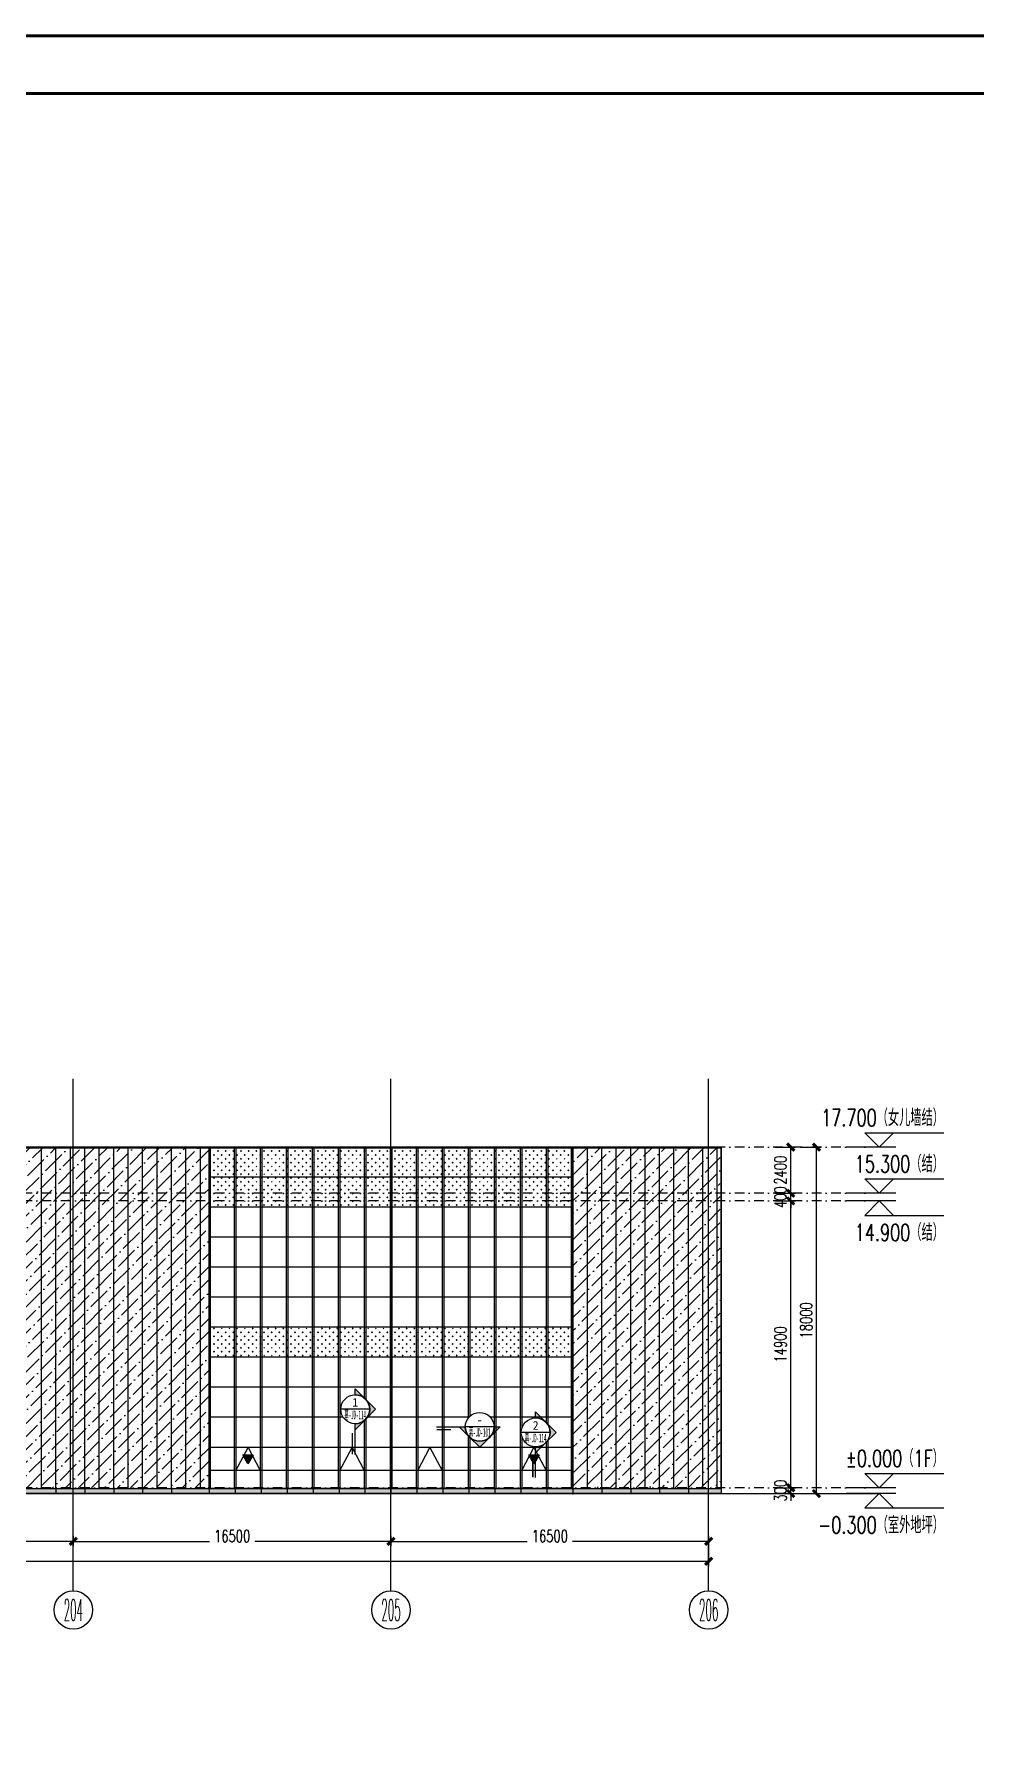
# Model space of a CAD drawing. Extents: x -2072575 to 87763, y 445513 to 805276.
# Drawn here: x -1226383 to -1177489, y 545061 to 634236 of the extents above; entities that cross this region are included whole.
import ezdxf
from ezdxf.enums import TextEntityAlignment as Align

# ---------------------------------------------------------------- set-up
doc = ezdxf.new("R2010")
doc.units = 0
doc.header["$LTSCALE"] = 1000
for name, pattern in [('CENTER', [2, 1.25, -0.25, 0.25, -0.25]), ('DASHDOT', [1, 0.5, -0.25, 0, -0.25]), ('DOT', [0.25, 0, -0.25])]:
    doc.linetypes.add(name, pattern=pattern)
doc.layers.get('Defpoints').update_dxf_attribs({"color": 210})
for name, color, linetype in [('!ZN1-填充-8', 8, 'Continuous'), ('!ZN1-文字-7', 7, 'Continuous'), ('!ZN1-标注-173', 173, 'Continuous'), ('!ZN3-玻璃幕墙-4', 4, 'Continuous'), ('!ZN4-辅助材料-1', 1, 'Continuous'), ('!ZN7-索引-3', 3, 'Continuous'), ('0-cxFrame', 155, 'Continuous'), ('3符号', 3, 'Continuous'), ('3铝板幕墙', 3, 'Continuous'), ('4玻璃幕墙', 4, 'Continuous'), ('A-LIN-V', 9, 'Continuous'), ('A-SFCE', 30, 'Continuous'), ('A-云线', 50, 'Continuous'), ('AS-WALL', 40, 'Continuous'), ('DIM', 173, 'Continuous'), ('DOT', 8, 'DOT'), ('DOTE', 1, 'CENTER'), ('IE-填充-JYZS', 7, 'Continuous'), ('压型钢板', 23, 'Continuous')]:
    doc.layers.add(name, color=color, linetype=linetype)
doc.layers.add('0-cxText', color=131, linetype='Continuous', lineweight=25)
doc.layers.add('A-WALL-HATCH', color=8, linetype='Continuous', lineweight=13)
doc.styles.add('_TCH_AXIS', font='COMPLEX', dxfattribs={"bigfont": 'GBCBIG'})
doc.styles.add('cx_tuming', font='simhei.ttf')
doc.styles.add('cx_tuqian1', font='')
doc.styles.add('DHTEXT-1', font='romans.shx', dxfattribs={"width": 0.7, "bigfont": 'chinese.shx'})
doc.styles.add('中南符号', font='simhei.ttf')
doc.styles.add('卓越符号', font='ROMANS.shx', dxfattribs={"width": 0.7, "bigfont": 'CHINESE.shx'})
doc.styles.add('样式 1', font='romans.shx', dxfattribs={"width": 0.7, "bigfont": 'chinese.shx'})
doc.styles.add('黑体', font='simhei.ttf', dxfattribs={"height": 12})
doc.styles.get('cx_tuqian1').set_extended_font_data('SimSun')
doc.dimstyles.new('ZN250', dxfattribs={"dimscale": 250, "dimtxt": 2.5, "dimasz": 1.5, "dimexe": 1, "dimexo": 2, "dimgap": 0.9, "dimtad": 1, "dimdec": 0, "dimdsep": 46, "dimtxsty": 'DHTEXT-1', "dimblk": 'ARCHTICK', "dimcen": 2.5, "dimclrd": 173, "dimclre": 173, "dimclrt": 7, "dimazin": 2, "dimtfac": 1, "dimtdec": 0, "dimtix": 1, "dimtmove": 2, "dimatfit": 3, "dimfxl": 0, "dimarcsym": 0})
pattern_1 = [(45, (0, 0), (252.5697, 926.08891), [1190.625, -238.125, 0, -238.125])]

# ---------------------------------------------------------------- blocks, each defined once
blk = doc.blocks.new('44443')
at = {"layer": '4玻璃幕墙'}
for p, q in [((-1352730, 534887), (-1352730, 517199)), ((-1352650, 534887), (-1352650, 517199))]:
    blk.add_line(p, q, dxfattribs=at)
blk = doc.blocks.new('*U78')
at = {"layer": '!ZN3-玻璃幕墙-4', "color": 7, "ltscale": 10}
blk.add_lwpolyline([(0, 0), (635, 1200), (1270, 0)], dxfattribs=at)
blk = doc.blocks.new('消防救援口标识')
blk.add_wipeout([(0, 0), (-150, 260), (150, 260)]).dxf.layer = '!ZN1-标注-173'
at = {"layer": '!ZN1-填充-8'}
h = blk.add_hatch(color=252, dxfattribs=at)
h.dxf.hatch_style = 1
h.paths.add_polyline_path([(0, 0), (-150, 260), (150, 260)])
at = {"layer": '!ZN1-标注-173'}
blk.add_lwpolyline([(0, 0), (-150, 260), (150, 260)], close=True, dxfattribs=at)
at = {"layer": '!ZN1-文字-7', "ltscale": 1.5, "style": '样式 1', "width": 0.7}
blk.add_text('消', height=120, dxfattribs=at).set_placement((-62, 164), align=Align.MIDDLE_LEFT)
blk = doc.blocks.new('紧急救援窗口')
at = {"layer": '!ZN4-辅助材料-1', "xscale": 1.8, "yscale": 1.8, "zscale": 1.8}
blk.add_blockref('消防救援口标识', (74715, -11410), dxfattribs=at)
blk = doc.blocks.new('_ArchTick')
at = {"color": 0, "linetype": 'ByBlock', "const_width": 0.4}
blk.add_lwpolyline([(-0.5, -0.5), (0.5, 0.5)], dxfattribs=at)
blk = doc.blocks.new('*D932')
at = {"layer": 'Defpoints', "color": 0, "ltscale": 2500, "transparency": 16777216}
for p in [(0, -1998), (82500, -1998), (82500, -3824)]:
    blk.add_point(p, dxfattribs=at)
at = {"layer": 'DIM', "color": 173, "linetype": 'ByBlock', "lineweight": -2, "ltscale": 2500, "transparency": 16777216}
for p, q in [((0, -2498), (0, -4074)), ((82500, -2498), (82500, -4074)), ((0, -3824), (40046, -3824)), ((82500, -3824), (42454, -3824))]:
    blk.add_line(p, q, dxfattribs=at)
at = {"layer": 'DIM', "color": 173, "lineweight": -2, "ltscale": 2500, "transparency": 16777216, "xscale": 375, "yscale": 375, "zscale": 375, "rotation": 180}
blk.add_blockref('_ArchTick', (0, -3824), dxfattribs=at)
at = {"layer": 'DIM', "color": 173, "lineweight": -2, "ltscale": 2500, "transparency": 16777216, "xscale": 375, "yscale": 375, "zscale": 375}
blk.add_blockref('_ArchTick', (82500, -3824), dxfattribs=at)
at = {"layer": 'DIM', "color": 7, "ltscale": 2500, "transparency": 16777216, "insert": (41250, -3549), "char_height": 625, "attachment_point": 5, "style": 'DHTEXT-1'}
blk.add_mtext('82500', dxfattribs=at)
blk = doc.blocks.new('*D919')
at = {"layer": 'Defpoints', "color": 0, "ltscale": 2500, "transparency": 16777216}
for p in [(86767, 17700), (88100, 17700), (86767, -300)]:
    blk.add_point(p, dxfattribs=at)
at = {"layer": 'DIM', "color": 173, "linetype": 'ByBlock', "lineweight": -2, "ltscale": 2500, "transparency": 16777216}
for p, q in [((87267, 17700), (88350, 17700)), ((88100, -300), (88100, 17700)), ((87267, -300), (88350, -300))]:
    blk.add_line(p, q, dxfattribs=at)
at = {"layer": 'DIM', "color": 173, "lineweight": -2, "ltscale": 2500, "transparency": 16777216, "xscale": 375, "yscale": 375, "zscale": 375}
for p, rotation in [((88100, 17700), 90), ((88100, -300), 270)]:
    blk.add_blockref('_ArchTick', p, dxfattribs=dict(at, rotation=rotation))
at = {"layer": 'DIM', "color": 7, "ltscale": 2500, "transparency": 16777216, "insert": (87563, 8700), "char_height": 625, "attachment_point": 5, "rotation": 90, "style": 'DHTEXT-1'}
blk.add_mtext('18000', dxfattribs=at)
blk = doc.blocks.new('*D920')
at = {"layer": 'Defpoints', "color": 0, "ltscale": 2500, "transparency": 16777216}
for p in [(85432, 0), (86765, 0), (85432, -300)]:
    blk.add_point(p, dxfattribs=at)
at = {"layer": 'DIM', "color": 173, "linetype": 'ByBlock', "lineweight": -2, "ltscale": 2500, "transparency": 16777216}
for p, q in [((85932, 0), (87015, 0)), ((86765, 0), (86765, 375)), ((86765, -300), (86765, 0)), ((85932, -300), (87015, -300)), ((86765, -300), (86765, -675))]:
    blk.add_line(p, q, dxfattribs=at)
at = {"layer": 'DIM', "color": 173, "lineweight": -2, "ltscale": 2500, "transparency": 16777216, "xscale": 375, "yscale": 375, "zscale": 375}
for p, rotation in [((86765, 0), 270), ((86765, -300), 90)]:
    blk.add_blockref('_ArchTick', p, dxfattribs=dict(at, rotation=rotation))
at = {"layer": 'DIM', "color": 7, "ltscale": 2500, "transparency": 16777216, "insert": (86228, -150), "char_height": 625, "attachment_point": 5, "rotation": 90, "style": 'DHTEXT-1'}
blk.add_mtext('300', dxfattribs=at)
blk = doc.blocks.new('*D921')
at = {"layer": 'Defpoints', "color": 0, "ltscale": 2500, "transparency": 16777216}
for p in [(85432, 14900), (86765, 14900), (85432, 0)]:
    blk.add_point(p, dxfattribs=at)
at = {"layer": 'DIM', "color": 173, "linetype": 'ByBlock', "lineweight": -2, "ltscale": 2500, "transparency": 16777216}
for p, q in [((85932, 14900), (87015, 14900)), ((86765, 0), (86765, 14900)), ((85932, 0), (87015, 0))]:
    blk.add_line(p, q, dxfattribs=at)
at = {"layer": 'DIM', "color": 173, "lineweight": -2, "ltscale": 2500, "transparency": 16777216, "xscale": 375, "yscale": 375, "zscale": 375}
for p, rotation in [((86765, 14900), 90), ((86765, 0), 270)]:
    blk.add_blockref('_ArchTick', p, dxfattribs=dict(at, rotation=rotation))
at = {"layer": 'DIM', "color": 7, "ltscale": 2500, "transparency": 16777216, "insert": (86228, 7450), "char_height": 625, "attachment_point": 5, "rotation": 90, "style": 'DHTEXT-1'}
blk.add_mtext('14900', dxfattribs=at)
blk = doc.blocks.new('*D922')
at = {"layer": 'Defpoints', "color": 0, "ltscale": 2500, "transparency": 16777216}
for p in [(85432, 15300), (86765, 15300), (85432, 14900)]:
    blk.add_point(p, dxfattribs=at)
at = {"layer": 'DIM', "color": 173, "linetype": 'ByBlock', "lineweight": -2, "ltscale": 2500, "transparency": 16777216}
for p, q in [((85932, 15300), (87015, 15300)), ((86765, 15300), (86765, 15675)), ((86765, 14900), (86765, 15300)), ((85932, 14900), (87015, 14900)), ((86765, 14900), (86765, 14525))]:
    blk.add_line(p, q, dxfattribs=at)
at = {"layer": 'DIM', "color": 173, "lineweight": -2, "ltscale": 2500, "transparency": 16777216, "xscale": 375, "yscale": 375, "zscale": 375}
for p, rotation in [((86765, 15300), 270), ((86765, 14900), 90)]:
    blk.add_blockref('_ArchTick', p, dxfattribs=dict(at, rotation=rotation))
at = {"layer": 'DIM', "color": 7, "ltscale": 2500, "transparency": 16777216, "insert": (86228, 15100), "char_height": 625, "attachment_point": 5, "rotation": 90, "style": 'DHTEXT-1'}
blk.add_mtext('400', dxfattribs=at)
blk = doc.blocks.new('*D923')
at = {"layer": 'Defpoints', "color": 0, "ltscale": 2500, "transparency": 16777216}
for p in [(85432, 17700), (86765, 17700), (85432, 15300)]:
    blk.add_point(p, dxfattribs=at)
at = {"layer": 'DIM', "color": 173, "linetype": 'ByBlock', "lineweight": -2, "ltscale": 2500, "transparency": 16777216}
for p, q in [((85932, 17700), (87015, 17700)), ((86765, 15300), (86765, 17700)), ((85932, 15300), (87015, 15300))]:
    blk.add_line(p, q, dxfattribs=at)
at = {"layer": 'DIM', "color": 173, "lineweight": -2, "ltscale": 2500, "transparency": 16777216, "xscale": 375, "yscale": 375, "zscale": 375}
for p, rotation in [((86765, 17700), 90), ((86765, 15300), 270)]:
    blk.add_blockref('_ArchTick', p, dxfattribs=dict(at, rotation=rotation))
at = {"layer": 'DIM', "color": 7, "ltscale": 2500, "transparency": 16777216, "insert": (86228, 16500), "char_height": 625, "attachment_point": 5, "rotation": 90, "style": 'DHTEXT-1'}
blk.add_mtext('2400', dxfattribs=at)
blk = doc.blocks.new('*D924')
at = {"layer": 'Defpoints', "color": 0, "ltscale": 2500, "transparency": 16777216}
for p in [(66000, -1998), (82500, -1998), (82500, -2784)]:
    blk.add_point(p, dxfattribs=at)
at = {"layer": 'DIM', "color": 173, "linetype": 'ByBlock', "lineweight": -2, "ltscale": 2500, "transparency": 16777216}
for p, q in [((66000, -2498), (66000, -3034)), ((82500, -2498), (82500, -3034)), ((66000, -2784), (73077, -2784)), ((82500, -2784), (75423, -2784))]:
    blk.add_line(p, q, dxfattribs=at)
at = {"layer": 'DIM', "color": 173, "lineweight": -2, "ltscale": 2500, "transparency": 16777216, "xscale": 375, "yscale": 375, "zscale": 375, "rotation": 180}
blk.add_blockref('_ArchTick', (66000, -2784), dxfattribs=at)
at = {"layer": 'DIM', "color": 173, "lineweight": -2, "ltscale": 2500, "transparency": 16777216, "xscale": 375, "yscale": 375, "zscale": 375}
blk.add_blockref('_ArchTick', (82500, -2784), dxfattribs=at)
at = {"layer": 'DIM', "color": 7, "ltscale": 2500, "transparency": 16777216, "insert": (74250, -2509), "char_height": 625, "attachment_point": 5, "style": 'DHTEXT-1'}
blk.add_mtext('16500', dxfattribs=at)
blk = doc.blocks.new('*D925')
at = {"layer": 'Defpoints', "color": 0, "ltscale": 2500, "transparency": 16777216}
for p in [(49500, -1998), (66000, -1998), (66000, -2784)]:
    blk.add_point(p, dxfattribs=at)
at = {"layer": 'DIM', "color": 173, "linetype": 'ByBlock', "lineweight": -2, "ltscale": 2500, "transparency": 16777216}
for p, q in [((49500, -2498), (49500, -3034)), ((66000, -2498), (66000, -3034)), ((49500, -2784), (56577, -2784)), ((66000, -2784), (58923, -2784))]:
    blk.add_line(p, q, dxfattribs=at)
at = {"layer": 'DIM', "color": 173, "lineweight": -2, "ltscale": 2500, "transparency": 16777216, "xscale": 375, "yscale": 375, "zscale": 375, "rotation": 180}
blk.add_blockref('_ArchTick', (49500, -2784), dxfattribs=at)
at = {"layer": 'DIM', "color": 173, "lineweight": -2, "ltscale": 2500, "transparency": 16777216, "xscale": 375, "yscale": 375, "zscale": 375}
blk.add_blockref('_ArchTick', (66000, -2784), dxfattribs=at)
at = {"layer": 'DIM', "color": 7, "ltscale": 2500, "transparency": 16777216, "insert": (57750, -2509), "char_height": 625, "attachment_point": 5, "style": 'DHTEXT-1'}
blk.add_mtext('16500', dxfattribs=at)
blk = doc.blocks.new('*D926')
at = {"layer": 'Defpoints', "color": 0, "ltscale": 2500, "transparency": 16777216}
for p in [(33000, -1998), (49500, -1998), (49500, -2784)]:
    blk.add_point(p, dxfattribs=at)
at = {"layer": 'DIM', "color": 173, "linetype": 'ByBlock', "lineweight": -2, "ltscale": 2500, "transparency": 16777216}
for p, q in [((33000, -2498), (33000, -3034)), ((49500, -2498), (49500, -3034)), ((33000, -2784), (40077, -2784)), ((49500, -2784), (42423, -2784))]:
    blk.add_line(p, q, dxfattribs=at)
at = {"layer": 'DIM', "color": 173, "lineweight": -2, "ltscale": 2500, "transparency": 16777216, "xscale": 375, "yscale": 375, "zscale": 375, "rotation": 180}
blk.add_blockref('_ArchTick', (33000, -2784), dxfattribs=at)
at = {"layer": 'DIM', "color": 173, "lineweight": -2, "ltscale": 2500, "transparency": 16777216, "xscale": 375, "yscale": 375, "zscale": 375}
blk.add_blockref('_ArchTick', (49500, -2784), dxfattribs=at)
at = {"layer": 'DIM', "color": 7, "ltscale": 2500, "transparency": 16777216, "insert": (41250, -2509), "char_height": 625, "attachment_point": 5, "style": 'DHTEXT-1'}
blk.add_mtext('16500', dxfattribs=at)
blk = doc.blocks.new('卓越-轴号')
blk.add_circle((0, 0), 4)
at = {"color": 0, "style": '_TCH_AXIS', "width": 1.041667, "flags": 8}
blk.add_attdef('A', text='', height=4.48, dxfattribs=at).set_placement((-2, -2.24), (2, -2.24), align=Align.FIT)
blk = doc.blocks.new('*U137')
at = {"ltscale": 10}
blk.add_line((3.48, 0), (-6.85, 0), dxfattribs=at)
blk.add_lwpolyline([(3, 3), (0, 0), (-3, 3), (13.45, 3)])
at = {"color": 0, "style": '卓越符号', "width": 0.7, "flags": 8}
blk.add_attdef('±0.000', text='', height=3.5, dxfattribs=at).set_placement((13.45, 4.35), align=Align.RIGHT)
blk = doc.blocks.new('*U138')
at = {"ltscale": 10}
blk.add_line((3.48, 0), (-6.85, 0), dxfattribs=at)
blk.add_lwpolyline([(3, -3), (0, 0), (-3, -3), (13.45, -3)])
at = {"color": 0, "style": '卓越符号', "width": 0.7, "flags": 8}
blk.add_attdef('±0.000', text='', height=3.5, dxfattribs=at).set_placement((13.45, -7.85), align=Align.RIGHT)
blk = doc.blocks.new('TK22.A1 L(Dragon)')
at = {"layer": '0-cxFrame', "color": 7, "const_width": 0.5}
blk.add_lwpolyline([(0, 0), (-841, 0), (-841, 594), (0, 594)], close=True, dxfattribs=at)
at = {"layer": '0-cxFrame', "const_width": 0.5}
blk.add_lwpolyline([(-80, 10), (-821, 10), (-821, 584), (-80, 584)], close=True, dxfattribs=at)
at = {"style": '黑体', "flags": 4}
blk.add_attdef('图幅', text='', height=3.3, dxfattribs=at).set_placement((-40, 3), align=Align.RIGHT)
at = {"layer": '0-cxText', "flags": 4}
for tag, height, style, p in [('建设单位', 3.5, 'cx_tuming', (-45, 240)), ('项目名称', 3.5, 'cx_tuming', (-45, 210)), ('子项名称', 3.5, 'cx_tuming', (-45, 180)), ('工程编号', 3.3, 'cx_tuqian1', (-35, 165)), ('图名1', 3.5, 'cx_tuming', (-45, 87)), ('图名2', 3.5, 'cx_tuming', (-45, 79)), ('图名3', 3.5, 'cx_tuming', (-45, 71)), ('出图日期', 3.3, 'cx_tuqian1', (-39, 60)), ('专业', 3.3, 'cx_tuqian1', (-55, 52)), ('图号', 3.3, 'cx_tuqian1', (-55, 44)), ('版次', 3.3, 'cx_tuqian1', (-20, 44))]:
    blk.add_attdef(tag, text='', height=height, dxfattribs=dict(at, style=style)).set_placement(p, align=Align.MIDDLE)
at = {"layer": 'Defpoints', "color": 6, "flags": 4}
for tag, height, style, p in [('tufu', 3.3, '黑体', (-12, 12)), ('dwfname', 4, 'cx_tuqian1', (-80, 3))]:
    blk.add_attdef(tag, text='', height=height, dxfattribs=dict(at, style=style)).set_placement(p, align=Align.RIGHT)
blk = doc.blocks.new('*U151')
blk.add_trace([(0, -1.25), (0, -0.75), (5, -1.25), (5, -0.75)])
blk = doc.blocks.new('*U152')
at = {"linetype": 'Continuous'}
blk.add_wipeout([(0.09, -5), (0.46, -4.98), (0.83, -4.94), (1.19, -4.86), (1.55, -4.76), (1.89, -4.63), (2.23, -4.48), (2.55, -4.3), (2.87, -4.1), (3.16, -3.88), (3.44, -3.64), (3.7, -3.37), (3.94, -3.09), (4.15, -2.79), (4.35, -2.48), (4.52, -2.15), (4.67, -1.81), (4.79, -1.46), (4.88, -1.1), (4.95, -0.74), (4.99, -0.37), (5, 0), (4.99, 0.37), (4.95, 0.74), (4.88, 1.1), (4.79, 1.46), (4.67, 1.81), (4.52, 2.15), (4.35, 2.48), (4.15, 2.79), (3.94, 3.09), (3.7, 3.37), (3.44, 3.64), (3.16, 3.88), (2.87, 4.1), (2.55, 4.3), (2.23, 4.48), (1.89, 4.63), (1.55, 4.76), (1.19, 4.86), (0.83, 4.94), (0.46, 4.98), (0.09, 5), (-0.28, 5), (-0.65, 4.96), (-1.01, 4.9), (-1.37, 4.81), (-1.72, 4.7), (-2.07, 4.56), (-2.4, 4.42), (-2.72, 4.21), (-3.02, 3.99), (-3.31, 3.76), (-3.57, 3.51), (-3.82, 3.23), (-4.05, 2.94), (-4.26, 2.64), (-4.44, 2.31), (-4.6, 1.98), (-4.73, 1.63), (-4.84, 1.28), (-4.92, 0.92), (-4.98, 0.55), (-5, 0.18), (-5, -0.18), (-4.98, -0.55), (-4.92, -0.92), (-4.84, -1.28), (-4.73, -1.63), (-4.6, -1.98), (-4.44, -2.31), (-4.26, -2.64), (-4.05, -2.94), (-3.82, -3.23), (-3.57, -3.51), (-3.31, -3.76), (-3.02, -3.99), (-2.72, -4.21), (-2.4, -4.4), (-2.07, -4.56), (-1.72, -4.7), (-1.37, -4.81), (-1.01, -4.9), (-0.65, -4.96), (-0.28, -5)], dxfattribs=at)
h = blk.add_hatch(color=256)
h.paths.add_polyline_path([(-3.54, -3.54), (-7.07, 0), (-5, 0, 0.198912)])
h.paths.add_polyline_path([(3.54, -3.54), (0, -7.07), (-3.54, -3.54, 0.414214)])
h.paths.add_polyline_path([(5, 0), (7.07, 0), (3.54, -3.54, 0.198912)])
for points in [[(-7.07, 0), (-5, 0, 0.198912), (-3.54, -3.54), (-7.07, 0)], [(5, 0), (7.07, 0), (3.54, -3.54, 0.198912), (5, 0)], [(-3.54, -3.54, 0.414214), (3.54, -3.54), (0, -7.07), (-3.54, -3.54, 0.414214)]]:
    blk.add_lwpolyline(points, format="xyb", close=True)
at = {"ltscale": 10}
blk.add_circle((0, 0), 5, dxfattribs=at)
blk = doc.blocks.new('Zsymbol-CutIndexes_3')
at = {"linetype": 'Continuous'}
blk.add_line((5.01, 0), (-5.01, 0), dxfattribs=at)
at = {"color": 0, "style": '中南符号'}
blk.add_attdef('视图', text='', height=3, dxfattribs=at).set_placement((0, 0), align=Align.BOTTOM_CENTER)
at = {"color": 0, "style": '中南符号', "width": 0.692568}
blk.add_attdef('图号', text='', height=3, dxfattribs=at).set_placement((-3.74, -3.44), (3.73, -3.44), align=Align.FIT)
blk = doc.blocks.new('*U153')
blk.add_trace([(0, 1.25), (0, 0.75), (7.38, 1.25), (7.38, 0.75)])
blk = doc.blocks.new('20250821133139')
at = {"layer": 'DOT', "linetype": 'DASHDOT'}
for p, q in [((91359.1, 17700), (-8859.1, 17700)), ((91359.1, 15300), (-8859.1, 15300)), ((91359.1, 14900), (-8859.1, 14900)), ((91359.1, 0), (-8859.1, 0))]:
    blk.add_line(p, q, dxfattribs=at)
at = {"layer": 'DOTE', "ltscale": 250}
for p, q in [((49500, -5350), (49500, 21247.6)), ((66000, -5350), (66000, 21247.6)), ((82500, -5350), (82500, 21247.6))]:
    blk.add_line(p, q, dxfattribs=at)
at = {"layer": '3符号', "color": 7}
ref = blk.add_blockref('*U137', (91359.1, 17700), dxfattribs=dict(at, xscale=250, yscale=250, zscale=250))
ref.add_attrib('±0.000', '17.700（女儿墙结）', dxfattribs={"layer": '0', "color": 0, "height": 875, "style": '卓越符号', "width": 0.7}).set_placement((94721.6, 18787.5), align=Align.RIGHT)
ref = blk.add_blockref('*U137', (91359.1, 15300), dxfattribs=dict(at, xscale=250, yscale=250, zscale=250))
ref.add_attrib('±0.000', '15.300（结）', dxfattribs={"layer": '0', "color": 0, "height": 875, "style": '卓越符号', "width": 0.7}).set_placement((94721.6, 16387.5), align=Align.RIGHT)
ref = blk.add_blockref('*U138', (91359.1, 14900), dxfattribs=dict(at, xscale=250, yscale=250, zscale=250))
ref.add_attrib('±0.000', '14.900（结）', dxfattribs={"layer": '0', "color": 0, "height": 875, "style": '卓越符号', "width": 0.7}).set_placement((94721.6, 12827), align=Align.RIGHT)
ref = blk.add_blockref('*U137', (91359.1, 0), dxfattribs=dict(at, xscale=250, yscale=250, zscale=250))
ref.add_attrib('±0.000', '±0.000（1F）', dxfattribs={"layer": '0', "color": 0, "height": 875, "style": '卓越符号', "width": 0.7}).set_placement((94721.6, 1087.5), align=Align.RIGHT)
ref = blk.add_blockref('*U138', (91359.1, -300), dxfattribs=dict(at, xscale=250, yscale=250, zscale=250))
ref.add_attrib('±0.000', '-0.300（室外地坪）', dxfattribs={"layer": '0', "color": 0, "height": 875, "style": '卓越符号', "width": 0.7}).set_placement((94721.6, -2373), align=Align.RIGHT)
ref = blk.add_blockref('卓越-轴号', (49501.1, -6350), dxfattribs=dict(at, xscale=250, yscale=250, zscale=250))
ref.add_attrib('A', '204', dxfattribs={"layer": '0', "color": 0, "height": 1120, "style": '_TCH_AXIS', "width": 0.334821}).set_placement((49001.1, -6910), (50001.1, -6910), align=Align.FIT)
ref = blk.add_blockref('卓越-轴号', (66001.1, -6350), dxfattribs=dict(at, xscale=250, yscale=250, zscale=250))
ref.add_attrib('A', '205', dxfattribs={"layer": '0', "color": 0, "height": 1120, "style": '_TCH_AXIS', "width": 0.347222}).set_placement((65501.1, -6910), (66501.1, -6910), align=Align.FIT)
ref = blk.add_blockref('卓越-轴号', (82501.1, -6350), dxfattribs=dict(at, xscale=250, yscale=250, zscale=250))
ref.add_attrib('A', '206', dxfattribs={"layer": '0', "color": 0, "height": 1120, "style": '_TCH_AXIS', "width": 0.347222}).set_placement((82001.1, -6910), (83001.1, -6910), align=Align.FIT)
at = {"layer": 'DIM', "ltscale": 2500}
for p1, p2, picture, middle in [((85431.9, 15300), (85431.9, 17700), '*D923', (86227.7, 16500)), ((86766.9, -300), (86766.9, 17700), '*D919', (87562.7, 8700)), ((85431.9, 14900), (85431.9, 15300), '*D922', (86227.7, 15100)), ((85431.9, 0), (85431.9, 14900), '*D921', (86227.7, 7450)), ((85431.9, -300), (85431.9, 0), '*D920', (86227.7, -150))]:
    dim = blk.add_aligned_dim(p1=p1, p2=p2, distance=-1333.3, dimstyle='ZN250', dxfattribs=at)
    dim.commit()
    dim.dimension.update_dxf_attribs({"geometry": picture, "text_midpoint": middle})
for base, p1, p2, picture, middle in [((82500, -3824.1), (0, -1997.7), (82500, -1997.7), '*D932', (41250, -3549.1)), ((49500, -2784.1), (33000, -1997.7), (49500, -1997.7), '*D926', (41250, -2509.1)), ((66000, -2784.1), (49500, -1997.7), (66000, -1997.7), '*D925', (57750, -2509.1)), ((82500, -2784.1), (66000, -1997.7), (82500, -1997.7), '*D924', (74250, -2509.1))]:
    dim = blk.add_linear_dim(base=base, p1=p1, p2=p2, angle=360, dimstyle='ZN250', dxfattribs=at)
    dim.commit()
    dim.dimension.update_dxf_attribs({"geometry": picture, "text_midpoint": middle, "dimtype": 129})

msp = doc.modelspace()

# ---------------------------------------------------------------- hatches: boundary and pattern name
at = {"layer": '!ZN1-填充-8'}
h = msp.add_hatch(dxfattribs=at)
h.set_pattern_fill('ANSI36', color=256, scale=300, style=0)
h.set_pattern_definition(pattern_1)
h.paths.add_polyline_path([(-1232758.4, 558720.4), (-1217308.4, 558720.4), (-1217308.4, 576370.4), (-1232758.4, 576370.4)])
at = {"layer": '!ZN1-填充-8', "ltscale": 0.5}
h = msp.add_hatch(dxfattribs=at)
h.set_pattern_fill('石膏板', color=8, scale=80)
h.set_pattern_definition([(45, (809130.66, 12190.16), (-200.000005, 200.000005), [64, -218.84272]), (135, (809575.9, 12190.16), (-200.000005, -200.000005), [64, -218.84272])])
h.paths.add_polyline_path([(-1217228.4, 576292.2), (-1198488.4, 576292.2), (-1198488.4, 573343.4), (-1217228.4, 573343.4)])
at = {"layer": '!ZN1-填充-8'}
h = msp.add_hatch(dxfattribs=at)
h.set_pattern_fill('ANSI36', color=256, scale=300, style=0)
h.set_pattern_definition(pattern_1)
h.paths.add_polyline_path([(-1198408.4, 558720.4), (-1190758.4, 558720.4), (-1190758.4, 576370.4), (-1198408.4, 576370.4)])
at = {"layer": '!ZN1-填充-8', "ltscale": 0.5}
h = msp.add_hatch(dxfattribs=at)
h.set_pattern_fill('石膏板', color=8, scale=80)
h.set_pattern_definition([(45, (809130.66, 4770.16), (-200.000005, 200.000005), [64, -218.84272]), (135, (809575.9, 4770.16), (-200.000005, -200.000005), [64, -218.84272])])
h.paths.add_polyline_path([(-1217228.4, 567017.4), (-1198488.4, 567017.4), (-1198488.4, 565543.4), (-1217228.4, 565543.4)])
at = {"layer": '!ZN1-填充-8'}
h = msp.add_hatch(dxfattribs=at)
h.set_pattern_fill('DOTS', color=141, scale=100, style=0)
h.paths.add_polyline_path([(-1274508.4, 558720.4), (-1190708.4, 558720.4), (-1190708.4, 558420.4), (-1274508.4, 558420.4)])
at = {"layer": 'IE-填充-JYZS', "ltscale": 10}
h = msp.add_hatch(dxfattribs=at)
h.set_pattern_fill('DOTS', color=141, scale=10)
h.set_pattern_definition([(0, (-1274508.431, 576370.235), (7.9375, 15.875), [0, -15.875])])
h.paths.add_polyline_path([(-1274508.4, 576420.4), (-1190708.4, 576420.4), (-1190708.4, 576370.2), (-1274508.4, 576370.2)])

# ---------------------------------------------------------------- linework, layer by layer
at = {"layer": '!ZN7-索引-3', "ltscale": 3}
for p, q in [((-1209715.8, 560455.2), (-1209715.8, 562799.2)), ((-1205486.6, 561887.2), (-1203251.4, 561887.2))]:
    msp.add_line(p, q, dxfattribs=at)
at = {"layer": '3铝板幕墙', "ltscale": 2000}
for p, q in [((-1225258.4, 576420.4), (-1225258.4, 576370.2)), ((-1223758.4, 576420.4), (-1223758.4, 576370.2)), ((-1222258.4, 576420.4), (-1222258.4, 576370.2)), ((-1220758.4, 576420.4), (-1220758.4, 576370.2)), ((-1219258.4, 576420.4), (-1219258.4, 576370.2)), ((-1217308.4, 576420.4), (-1217308.4, 576370.2)), ((-1215958.4, 576420.4), (-1215958.4, 576370.2)), ((-1214608.4, 576420.4), (-1214608.4, 576370.2)), ((-1213258.4, 576420.4), (-1213258.4, 576370.2)), ((-1211908.4, 576420.4), (-1211908.4, 576370.2)), ((-1210558.4, 576420.4), (-1210558.4, 576370.2)), ((-1209208.4, 576420.4), (-1209208.4, 576370.2)), ((-1207858.4, 576420.4), (-1207858.4, 576370.2)), ((-1206508.4, 576420.4), (-1206508.4, 576370.2)), ((-1205158.4, 576420.4), (-1205158.4, 576370.2)), ((-1203808.4, 576420.4), (-1203808.4, 576370.2)), ((-1202458.4, 576420.4), (-1202458.4, 576370.2)), ((-1201108.4, 576420.4), (-1201108.4, 576370.2)), ((-1199758.4, 576420.4), (-1199758.4, 576370.2)), ((-1198408.4, 576420.4), (-1198408.4, 576370.2)), ((-1196908.4, 576420.4), (-1196908.4, 576370.2)), ((-1195408.4, 576420.4), (-1195408.4, 576370.2)), ((-1193908.4, 576420.4), (-1193908.4, 576370.2)), ((-1192408.4, 576420.4), (-1192408.4, 576370.2)), ((-1225258.4, 558682.2), (-1225258.4, 558420.4)), ((-1223758.4, 558682.2), (-1223758.4, 558420.4)), ((-1222258.4, 558682.2), (-1222258.4, 558420.4)), ((-1220758.4, 558682.2), (-1220758.4, 558420.4)), ((-1219258.4, 558682.2), (-1219258.4, 558420.4)), ((-1217308.4, 558682.2), (-1217308.4, 558420.4)), ((-1215958.4, 558682.2), (-1215958.4, 558420.4)), ((-1214608.4, 558682.2), (-1214608.4, 558420.4)), ((-1213258.4, 558682.2), (-1213258.4, 558420.4)), ((-1211908.4, 558682.2), (-1211908.4, 558420.4)), ((-1210558.4, 558682.2), (-1210558.4, 558420.4)), ((-1209208.4, 558682.2), (-1209208.4, 558420.4)), ((-1207858.4, 558682.2), (-1207858.4, 558420.4)), ((-1206508.4, 558682.2), (-1206508.4, 558420.4)), ((-1205158.4, 558682.2), (-1205158.4, 558420.4)), ((-1203808.4, 558682.2), (-1203808.4, 558420.4)), ((-1202458.4, 558682.2), (-1202458.4, 558420.4)), ((-1201108.4, 558682.2), (-1201108.4, 558420.4)), ((-1199758.4, 558682.2), (-1199758.4, 558420.4)), ((-1198408.4, 558682.2), (-1198408.4, 558420.4)), ((-1196908.4, 558682.2), (-1196908.4, 558420.4)), ((-1195408.4, 558682.2), (-1195408.4, 558420.4)), ((-1193908.4, 558682.2), (-1193908.4, 558420.4)), ((-1192408.4, 558682.2), (-1192408.4, 558420.4))]:
    msp.add_line(p, q, dxfattribs=at)
for points in [[(-1274508.4, 576420.4), (-1190708.4, 576420.4), (-1190708.4, 576370.2), (-1274508.4, 576370.2)], [(-1274508.4, 558682.2), (-1190708.4, 558682.2), (-1190708.4, 558420.4), (-1274508.4, 558420.4)]]:
    msp.add_lwpolyline(points, close=True, dxfattribs=at)
at = {"layer": '4玻璃幕墙', "ltscale": 1.5}
for p, q in [((-1217308.4, 558682.2), (-1217308.4, 576370.4)), ((-1217228.4, 558682.2), (-1217228.4, 576370.4)), ((-1198488.4, 558682.2), (-1198488.4, 576370.4)), ((-1198408.4, 558682.2), (-1198408.4, 576370.4))]:
    msp.add_line(p, q, dxfattribs=at)
at = {"layer": '4玻璃幕墙'}
for p, q in [((-1198488.4, 574860.4), (-1217308.4, 574860.4)), ((-1198433.4, 573300.4), (-1217308.4, 573300.4)), ((-1198433.4, 571740.4), (-1217308.4, 571740.4)), ((-1198433.4, 570180.4), (-1217308.4, 570180.4)), ((-1198433.4, 568620.4), (-1217308.4, 568620.4)), ((-1198433.4, 567060.4), (-1217308.4, 567060.4)), ((-1198433.4, 565500.4), (-1217308.4, 565500.4)), ((-1198433.4, 563940.4), (-1217308.4, 563940.4)), ((-1198433.4, 562380.4), (-1217308.4, 562380.4)), ((-1198433.4, 560820.4), (-1217308.4, 560820.4)), ((-1198433.4, 559620.4), (-1217308.4, 559620.4)), ((-1198433.4, 558682.2), (-1217308.4, 558682.2))]:
    msp.add_line(p, q, dxfattribs=at)
at = {"layer": 'A-LIN-V'}
for p, q in [((-1190708.4, 576420.4), (-1274508.4, 576420.4)), ((-1190708.4, 576370.4), (-1274508.4, 576370.4)), ((-1217308.4, 576370.4), (-1217308.4, 558420.4)), ((-1198408.4, 576370.4), (-1198408.4, 558420.4)), ((-1190708.4, 576420.4), (-1190708.4, 558420.4))]:
    msp.add_line(p, q, dxfattribs=at)
at = {"layer": 'A-WALL-HATCH'}
msp.add_line((-1198408.4, 558370.4), (-1198408.4, 558472.9), dxfattribs=at)
at = {"layer": 'AS-WALL'}
msp.add_line((-1282717.6, 558420.4), (-1182499.3, 558420.4), dxfattribs=at)
at = {"layer": '压型钢板', "ltscale": 10}
for p, q in [((-1226008.4, 558682.2), (-1226008.4, 576370.2)), ((-1225258.4, 558682.2), (-1225258.4, 576370.2)), ((-1224508.4, 558682.2), (-1224508.4, 576370.2)), ((-1223758.4, 558682.2), (-1223758.4, 576370.2)), ((-1223008.4, 558682.2), (-1223008.4, 576370.2)), ((-1222258.4, 558682.2), (-1222258.4, 576370.2)), ((-1221508.4, 558682.2), (-1221508.4, 576370.2)), ((-1220758.4, 558682.2), (-1220758.4, 576370.2)), ((-1220008.4, 558682.2), (-1220008.4, 576370.2)), ((-1219258.4, 558682.2), (-1219258.4, 576370.2)), ((-1218508.4, 558682.2), (-1218508.4, 576370.2)), ((-1217758.4, 558682.2), (-1217758.4, 576370.2)), ((-1217308.4, 558682.2), (-1217308.4, 576370.2)), ((-1198408.4, 558720.4), (-1198408.4, 576370.2)), ((-1197658.4, 558720.4), (-1197658.4, 576370.2)), ((-1196908.4, 558720.4), (-1196908.4, 576370.2)), ((-1196158.4, 558720.4), (-1196158.4, 576370.2)), ((-1195408.4, 558720.4), (-1195408.4, 576370.2)), ((-1194658.4, 558720.4), (-1194658.4, 576370.2)), ((-1193908.4, 558720.4), (-1193908.4, 576370.2)), ((-1193158.4, 558720.4), (-1193158.4, 576370.2)), ((-1192408.4, 558720.4), (-1192408.4, 576370.2)), ((-1191658.4, 558720.4), (-1191658.4, 576370.2)), ((-1190908.4, 558720.4), (-1190908.4, 576370.2)), ((-1190708.4, 558720.4), (-1190708.4, 576370.2))]:
    msp.add_line(p, q, dxfattribs=at)

# ---------------------------------------------------------------- block references
at = {"layer": '!ZN3-玻璃幕墙-4', "ltscale": 500}
for p in [(-1215918.4, 559620.4), (-1210518.4, 559620.4), (-1206468.4, 559620.4), (-1201068.4, 559620.4)]:
    msp.add_blockref('*U78', p, dxfattribs=at)
at = {"layer": '!ZN7-索引-3', "color": 7, "ltscale": 3, "xscale": 150, "yscale": 150, "zscale": 150, "rotation": 90}
msp.add_blockref('*U153', (-1209715.8, 560455.2), dxfattribs=at)
at = {"layer": '!ZN7-索引-3', "color": 7, "ltscale": 3, "xscale": 150, "yscale": 150, "zscale": 150}
msp.add_blockref('*U151', (-1205486.6, 561887.2), dxfattribs=at)
at = {"layer": 'A-LIN-V'}
for p in [(136731.6, 41482.9), (138081.6, 41482.9), (139431.6, 41482.9), (140781.6, 41482.9), (142131.6, 41482.9), (143481.6, 41482.9), (144831.6, 41482.9), (146181.6, 41482.9), (147531.6, 41482.9), (148881.6, 41482.9), (150231.6, 41482.9), (151581.6, 41482.9), (152931.6, 41482.9)]:
    msp.add_blockref('44443', p, dxfattribs=at)

# ---------------------------------------------------------------- next in the draw order: block references
at = {"layer": 'A-SFCE'}
for p in [(-1290001, 571370.7), (-1275151, 571370.7)]:
    msp.add_blockref('紧急救援窗口', p, dxfattribs=at)

# ---------------------------------------------------------------- next in the draw order: linework, layer by layer
at = {"layer": '!ZN7-索引-3', "ltscale": 3}
msp.add_line((-1200343.6, 559255.2), (-1200343.6, 561599.2), dxfattribs=at)

# ---------------------------------------------------------------- next in the draw order: block references
at = {"layer": '!ZN7-索引-3', "color": 7, "ltscale": 3, "xscale": 150, "yscale": 150, "zscale": 150, "rotation": 90}
msp.add_blockref('*U153', (-1200343.6, 559255.2), dxfattribs=at)
at = {"layer": '0-cxFrame', "xscale": 300, "yscale": 300, "zscale": 300}
msp.add_blockref('TK22.A1 L(Dragon)', (-1112136.4, 455961.2), dxfattribs=at)
at = {"layer": 'A-云线', "ltscale": 10}
msp.add_blockref('20250821133139', (-1273858.4, 558720.4), dxfattribs=at)

# ---------------------------------------------------------------- next in the draw order: block references
at = {"layer": '!ZN7-索引-3', "color": 7, "ltscale": 3, "xscale": 150, "yscale": 150, "zscale": 150, "rotation": 90}
for p in [(-1209715.8, 562799.2), (-1200343.6, 561599.2)]:
    msp.add_blockref('*U152', p, dxfattribs=at)
at = {"layer": '!ZN7-索引-3', "color": 7, "ltscale": 3, "xscale": 150, "yscale": 150, "zscale": 150}
msp.add_blockref('*U152', (-1203251.4, 561887.2), dxfattribs=at)

# ---------------------------------------------------------------- next in the draw order: block references
at = {"layer": '!ZN7-索引-3', "color": 7, "ltscale": 3}
ref = msp.add_blockref('Zsymbol-CutIndexes_3', (-1209715.8, 562799.2), dxfattribs=dict(at, xscale=150, yscale=150, zscale=150))
ref.add_attrib('视图', '1', dxfattribs={"layer": '0', "color": 0, "height": 450, "style": '中南符号'}).set_placement((-1209715.8, 562799.2), align=Align.BOTTOM_CENTER)
ref.add_attrib('图号', '幕-JD-114', dxfattribs={"layer": '0', "color": 0, "height": 450, "style": '中南符号', "width": 0.38476}).set_placement((-1210277.1, 562283.1), (-1209156.6, 562283.1), align=Align.FIT)
ref = msp.add_blockref('Zsymbol-CutIndexes_3', (-1203251.4, 561887.2), dxfattribs=dict(at, xscale=150, yscale=150, zscale=150))
ref.add_attrib('视图', '-', dxfattribs={"layer": '0', "color": 0, "height": 450, "style": '中南符号'}).set_placement((-1203251.4, 561887.2), align=Align.BOTTOM_CENTER)
ref.add_attrib('图号', '幕-JD-101', dxfattribs={"layer": '0', "color": 0, "height": 450, "style": '中南符号', "width": 0.38476}).set_placement((-1203812.8, 561371.1), (-1202692.2, 561371.1), align=Align.FIT)
ref = msp.add_blockref('Zsymbol-CutIndexes_3', (-1200343.6, 561599.2), dxfattribs=dict(at, xscale=150, yscale=150, zscale=150))
ref.add_attrib('视图', '2', dxfattribs={"layer": '0', "color": 0, "height": 450, "style": '中南符号'}).set_placement((-1200343.6, 561599.2), align=Align.BOTTOM_CENTER)
ref.add_attrib('图号', '幕-JD-114', dxfattribs={"layer": '0', "color": 0, "height": 450, "style": '中南符号', "width": 0.38476}).set_placement((-1200904.9, 561083.1), (-1199784.4, 561083.1), align=Align.FIT)

doc.saveas('drawing.dxf')
